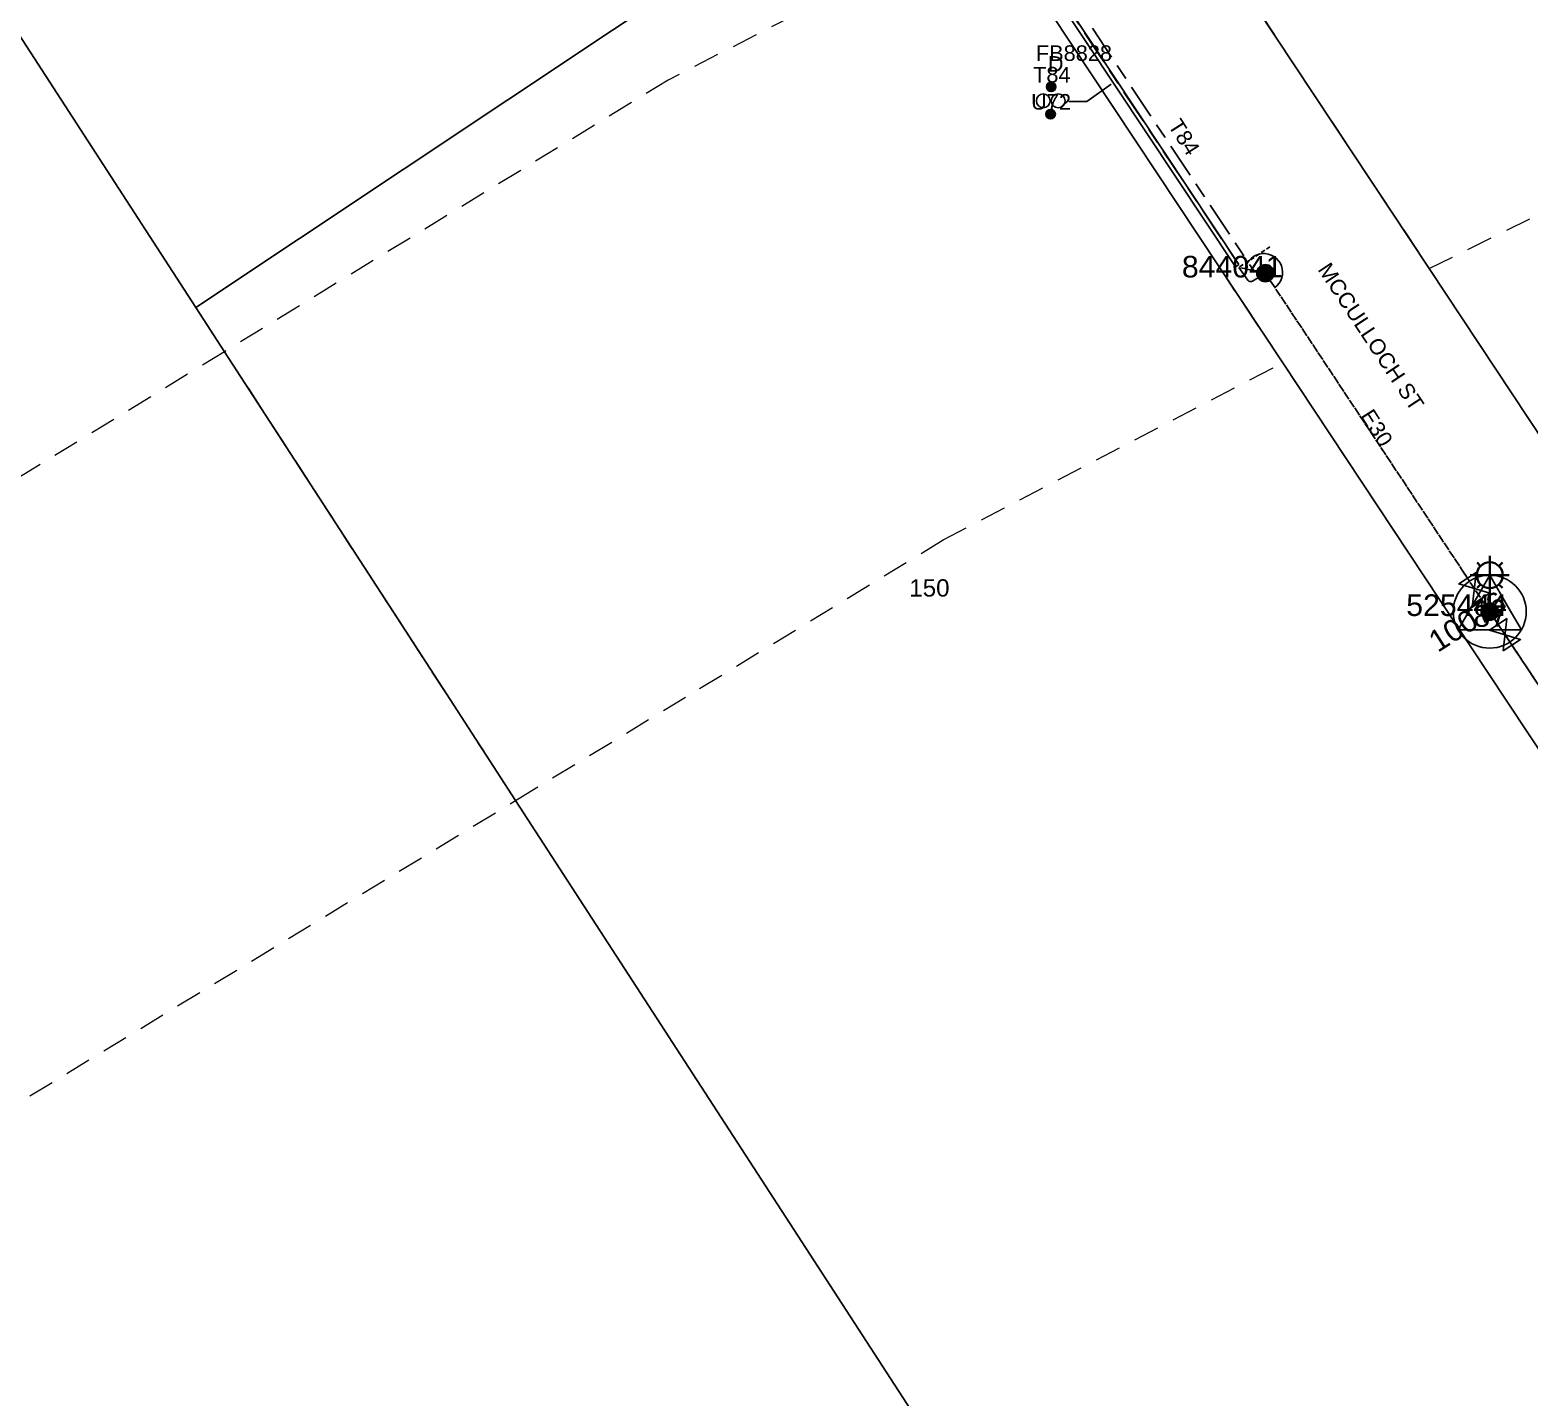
# Model space of a CAD drawing. Header units: metres. Extents: x 302064 to 304096, y 6268242 to 6271990.
# Drawn here: x 303211.4 to 303384.7, y 6270564.1 to 6270722.2 of the extents above; entities that cross this region are included whole.
import ezdxf
from ezdxf.enums import TextEntityAlignment as Align

# ---------------------------------------------------------------- set-up
doc = ezdxf.new("R2010")
doc.units = ezdxf.units.M
for name, pattern in [('Cable Exist OH', [1, 1, 0]), ('Cable Exist UG', [8.2, 4, -1.2, 1.8, -1.2]), ('Dash', [5, 3, -2]), ('DASHED', [0.75, 0.5, -0.25])]:
    doc.linetypes.add(name, pattern=pattern)
doc.layers.get('0').update_dxf_attribs({"color": 6})
for name, color, linetype in [('_User Miscellaneous12', 7, 'Continuous'), ('_User_LV_Exist', 7, 'Continuous'), ('Duct_SP_EXT', 7, 'Continuous'), ('Equip_LV_EXT', 7, 'Continuous'), ('Equip_SP_SL_EXT', 7, 'Continuous'), ('Mains_HV_EXT', 1, 'Continuous'), ('Mains_LV_EXT', 5, 'Continuous'), ('Mains_SL_EXT', 3, 'Continuous'), ('Sub_SP_TR_HV_LV_EXT', 7, 'Continuous'), ('SupportsOH_SP_TR_HV_LV_SL_EXT', 7, 'Continuous'), ('Trench_SP_EXT', 7, 'Continuous')]:
    doc.layers.add(name, color=color, linetype=linetype)
for name, color, linetype, lineweight in [('Cadastre Easements_SP_EXT', 9, 'Continuous', 5), ('Cadastre Land Parcels_SP_EXT', 7, 'Continuous', 5), ('Cadastre Roads_SP_EXT', 9, 'Continuous', 5)]:
    doc.layers.add(name, color=color, linetype=linetype, lineweight=lineweight)
doc.layers.add('UNKNOWN_FEATURES', color=1, linetype='DASHED', plot=False)
doc.styles.add('iecARIAL', font='arial.ttf', dxfattribs={"height": 2})
doc.styles.add('POLE_LABEL', font='arial.ttf')
doc.styles.get("Standard").update_dxf_attribs({"font": 'arial.ttf'})

# ---------------------------------------------------------------- blocks, each defined once
blk = doc.blocks.new('SUB_POLE_EXT')
blk.add_wipeout([(0, 4.22), (0.42, 4.2), (0.83, 4.14), (1.21, 4.05), (1.62, 3.9), (1.99, 3.72), (2.35, 3.51), (2.68, 3.26), (2.99, 2.99), (3.28, 2.66), (3.52, 2.34), (3.76, 1.92), (3.9, 1.62), (4.04, 1.23), (4.18, 0.63), (4.22, 0), (4.18, -0.61), (4.06, -1.15), (3.9, -1.62), (3.58, -2.24), (3.22, -2.73), (2.97, -3.01), (2.68, -3.26), (2.36, -3.5), (2, -3.72), (1.64, -3.89), (1.25, -4.03), (0.82, -4.14), (0.42, -4.2), (0, -4.22), (-0.41, -4.2), (-0.8, -4.15), (-1.21, -4.05), (-1.62, -3.9), (-1.99, -3.73), (-2.35, -3.51), (-2.68, -3.26), (-2.96, -3.02), (-3.23, -2.72), (-3.51, -2.35), (-3.71, -2.01), (-3.91, -1.6), (-4.05, -1.21), (-4.16, -0.76), (-4.22, -0.14), (-4.21, 0.39), (-4.14, 0.83), (-4.03, 1.27), (-3.9, 1.63), (-3.71, 2.02), (-3.5, 2.37), (-3.28, 2.67), (-2.99, 2.99), (-2.68, 3.27), (-2.33, 3.52), (-1.98, 3.73), (-1.63, 3.9), (-1.2, 4.05), (-0.78, 4.15), (-0.4, 4.21)])
blk.add_line((2.16, 0.48), (2.16, 0.48, 0))
blk.add_lwpolyline([(-4.22, 0, 1), (4.22, 0, 1)], format="xyb", close=True)
blk.add_lwpolyline([(2.14, 0.52), (0, 4.22), (-3.66, -2.11), (3.66, -2.11)], close=True)
for tag, height, flags, p in [('ASSET_NUM', 2.5, 8, (2, 2)), ('STREET_CODE', 0.2, 9, (1.5, 0)), ('CONSTRUCTED_VOLTAGE', 0.2, 9, (1.5, -0.2)), ('OPERATING_VOLTAGE', 0.2, 9, (1.5, -0.6)), ('OPERATED_BY', 0.2, 9, (1.5, -0.8)), ('ORIENTATION', 0.2, 9, (1.5, -1.2)), ('OWNED_BY', 0.2, 9, (1.5, -1.4)), ('SECONDARY_VOLTAGE', 0.2, 9, (1.5, -1.6)), ('STATE', 0.2, 9, (1.5, -1.8)), ('NO_PHASES', 0.2, 9, (1.5, -0.4)), ('MAINTAINED_BY', 0.2, 9, (1.5, -1)), ('SUBSTATION_TYPE', 0.2, 9, (1.5, -2)), ('STREETNAME', 0.2, 9, (1.5, -2.8)), ('SUBURB', 0.2, 9, (1.5, -3)), ('Z', 0.2, 1, (1.5, -3.4)), ('USAGE', 0.2, 9, (1.5, -2.2)), ('LEGEND', 0.2, 9, (1.5, -2.4)), ('LOCATION', 0.2, 9, (1.5, -2.6)), ('NOTES', 0.2, 9, (1.5, -3.2))]:
    blk.add_attdef(tag, text='', height=height, dxfattribs=dict(flags=flags)).set_placement(p, align=Align.MIDDLE_LEFT)
blk = doc.blocks.new('DUCT_EXT')
blk.add_circle((0, 0.8), 0.8)
at = {"flags": 1}
blk.add_attdef('Z', (0, 0), '', height=0.2, dxfattribs=at)
at = {"flags": 9}
for tag, p in [('DUCT_CODE', (0, 0)), ('XSECT_TYPE', (0, -0.2)), ('STATE', (0, -0.6)), ('FB_REFERENCE', (0, -0.4)), ('NOTES', (0, -0.8))]:
    blk.add_attdef(tag, text='', height=0.2, dxfattribs=at).set_placement(p, align=Align.MIDDLE_LEFT)
blk = doc.blocks.new('LV_OH_LINKS_DISTFUSE_EXT')
for p, q in [((0, 0), (0.96, 0)), ((3.84, 0), (4.8, 0))]:
    blk.add_line(p, q)
blk.add_lwpolyline([(3.84, -1.2), (3.84, 1.2), (0.96, -1.2), (0.96, 1.2)], close=True)
at = {"flags": 9}
for tag, p in [('ACTUAL_STATUS', (0, 0)), ('CONSTRUCTED_VOLTAGE', (0, -0.2)), ('OPERATING_VOLTAGE', (0, -0.6)), ('ORIENTATION', (0, -0.8)), ('OWNED_BY', (0, -1)), ('STATE', (0, -1.2)), ('SWITCH_TYPE', (0, -1.4)), ('NO_PHASES', (0, -0.4)), ('USAGE', (0, -1.6)), ('NOTES', (0, -1.8))]:
    blk.add_attdef(tag, text='', height=0.2, dxfattribs=at).set_placement(p, align=Align.MIDDLE_LEFT)
at = {"flags": 1}
blk.add_attdef('Z', (0, 0), '', height=0.2, dxfattribs=at)
blk = doc.blocks.new('SL_LANTERN_EXT')
at = {"lineweight": 40}
for p, q in [((-1.46, 5.68), (-1.06, 5.28)), ((0, 1.97), (0, 6.47)), ((1.46, 5.68), (1.06, 5.28)), ((-2.25, 4.22), (2.25, 4.22)), ((-1.46, 2.76), (-1.06, 3.16)), ((0, 0), (0, 2.72)), ((1.46, 2.76), (1.06, 3.16))]:
    blk.add_line(p, q, dxfattribs=at)
blk.add_circle((0, 4.22), 1.5, dxfattribs=at)
at = {"style": 'iecARIAL', "flags": 8}
blk.add_attdef('ASSET_NUM', (1.5, 1.5), '', height=2.5, dxfattribs=at)
for tag, p, height, flags in [('OPERATING_VOLTAGE', (0.98, -1.65), 0.2, 9), ('ORIENTATION', (0.98, -1.85), 0.2, 9), ('CONSTRUCTED_VOLTAGE', (0.98, -0.65), 0.2, 9), ('CONTROL_TYPE', (0.98, -0.85), 0.2, 9), ('LANTERN_PURPOSE', (0.98, -1.05), 0.2, 9), ('LANTERN_TYPE', (0.98, -1.25), 0.2, 9), ('NO_PHASES', (0.98, -1.45), 0.2, 9), ('LNUMBER', (2.18, -3.25), 2.5, 8), ('OWNED_BY', (0.98, -2.05), 0.2, 9), ('STATE', (0.98, -2.25), 0.2, 9), ('USAGE', (0.98, -2.45), 0.2, 9), ('CEXIST', (0.98, -2.65), 0.2, 9), ('CNEW', (0.98, -2.85), 0.2, 9), ('CNUMBER', (0.98, -3.05), 0.2, 9), ('CREMOVE', (0.98, -3.25), 0.2, 9), ('CREPLACE', (0.98, -3.45), 0.2, 9), ('LKINGHEIGHT', (0.98, -3.65), 0.2, 9), ('LBRACKET', (0.98, -3.85), 0.2, 9), ('LBRACKETVOCAB', (0.98, -4.05), 0.2, 9), ('LCATEGORY', (0.98, -4.25), 0.2, 9), ('LCHARGE1', (0.98, -4.45), 0.2, 9), ('LCHARGE1PERCENT', (0.98, -4.65), 0.2, 9), ('LCHARGE2', (0.98, -4.85), 0.2, 9), ('LCHARGE2PERCENT', (0.98, -5.05), 0.2, 9), ('LCHARGE3', (0.98, -5.25), 0.2, 9), ('LCHARGE3PERCENT', (0.98, -5.45), 0.2, 9), ('LEXIST', (0.98, -5.65), 0.2, 9), ('LLAMP', (0.98, -5.85), 0.2, 9), ('LLAMPVOCAB', (0.98, -6.05), 0.2, 9), ('LMAST', (0.98, -6.25), 0.2, 9), ('LMASTVOCAB', (0.98, -6.45), 0.2, 9), ('LNEW', (0.98, -6.65), 0.2, 9), ('LANTNUMBER', (0.98, -6.85), 0.2, 9), ('LOUTREACH', (0.98, -7.25), 0.2, 9), ('LOUTREACHVOCAB', (0.98, -7.45), 0.2, 9), ('LRATECODE', (0.98, -7.65), 0.2, 9), ('LREMOVE', (0.98, -7.85), 0.2, 9), ('LREPLACE', (0.98, -8.05), 0.2, 9), ('LTYPE', (0.98, -8.25), 0.2, 9), ('LTYPEVOCAB', (0.98, -8.45), 0.2, 9), ('LEGEND', (0.98, -8.65), 0.2, 9), ('LOCATION', (0.98, -8.85), 0.2, 9), ('STREETNAME', (0.98, -9.25), 0.2, 9), ('SUBURB', (0.98, -9.45), 0.2, 1), ('NOTES', (0.98, -9.05), 0.2, 9)]:
    blk.add_attdef(tag, p, '', height=height, dxfattribs=dict(flags=flags))
blk = doc.blocks.new('POLE_EXT')
blk.add_hatch(color=256).paths.add_polyline_path([(-1, 0, 1), (1, 0, 1)])
blk.add_lwpolyline([(-1, 0, 1), (1, 0, 1)], format="xyb", close=True)
for tag, height, flags, p in [('pNumber', 2.5, 8, (-17.84, 2.07)), ('OWNED_BY', 0.2, 9, (1.35, -0.4)), ('SPECIAL_USE', 0.2, 9, (1.35, -0.8)), ('STATE', 0.2, 9, (1.35, -1)), ('cLV', 0.2, 9, (1.35, -1.4)), ('hDepth', 0.2, 9, (1.35, -1.6)), ('hDia', 0.2, 9, (1.35, -1.8)), ('PARENT', 0.2, 9, (1.35, -0.6)), ('USAGE', 0.2, 9, (1.35, -1.2)), ('cHV', 0.2, 9, (1.35, -2)), ('cLinedev', 0.2, 9, (1.35, -3.4)), ('LBRACKET', 0.2, 9, (1.35, -2.2)), ('LExisting', 0.2, 9, (1.35, -2.4)), ('LANTNUMBER', 0.2, 9, (1.35, -2.6)), ('LOther', 0.2, 9, (1.35, -2.8)), ('LRemove', 0.2, 9, (1.35, -3)), ('LEGEND', 0.2, 9, (1.35, -3.2)), ('pExisting', 0.2, 9, (1.35, -3.8)), ('pFooting', 0.2, 9, (1.35, -4.4)), ('pNew', 0.2, 9, (1.35, -4.6)), ('pRelocate', 0.2, 9, (1.35, -5)), ('pRemove', 0.2, 9, (1.35, -5.2)), ('LOCATION', 0.2, 9, (1.35, -3.6)), ('PFNUMBER', 0.2, 9, (1.35, -4)), ('NEWPFNUMBER', 0.2, 9, (1.35, -4.2)), ('pReplace', 0.2, 9, (1.35, -5.4)), ('pStay', 0.2, 9, (1.35, -5.6)), ('pType', 0.2, 9, (1.35, -5.8)), ('cspan', 0.2, 9, (1.35, -6)), ('STREETNAME', 0.2, 9, (1.35, -6.2)), ('SUBURB', 0.2, 9, (1.35, -6.4)), ('OPERATED_BY', 0.2, 9, (1.36, -7.01)), ('NOTES', 0.2, 9, (1.35, -6.6)), ('MAINTAINED_BY', 0.2, 9, (1.36, -6.81))]:
    blk.add_attdef(tag, text='', height=height, dxfattribs=dict(flags=flags)).set_placement(p, align=Align.MIDDLE_LEFT)
at = {"style": 'POLE_LABEL'}
for tag, height, flags, p in [('ASSET_NUM', 2.5, 8, (2, 2)), ('STRUCTURE_PLANT_NUMBER', 0.2, 9, (1.35, 0.03)), ('STREET_CODE', 0.2, 9, (1.35, -0.2))]:
    blk.add_attdef(tag, text='', height=height, dxfattribs=dict(at, flags=flags)).set_placement(p, align=Align.MIDDLE_LEFT)
at = {"flags": 1}
blk.add_attdef('Z', (1.35, -7.33), '', height=0.2, dxfattribs=at)
blk = doc.blocks.new('CABLE_LARGE_EXT')
h = blk.add_hatch(color=256)
edge = h.paths.add_edge_path()
edge.add_arc((0, 0.55), 0.55, 0, 360)
blk.add_circle((0, 0.55), 0.55)
at = {"flags": 1}
blk.add_attdef('Z', (0, 0), '', height=0.2, dxfattribs=at)
at = {"flags": 9}
for tag, p in [('COND_CODE', (0, 0)), ('STATE', (0, -0.4)), ('XSECT_SIZE', (0, -0.6)), ('FB_REFERENCE', (0, -0.2)), ('NOTES', (0, -0.8))]:
    blk.add_attdef(tag, text='', height=0.2, dxfattribs=at).set_placement(p, align=Align.MIDDLE_LEFT)

msp = doc.modelspace()

# ---------------------------------------------------------------- linework, layer by layer
at = {"layer": '_User Miscellaneous12'}
for p, q in [((303329.6255, 6270726.7399), (303350.7908, 6270694.8168)), ((303330.0256, 6270727.0052), (303351.1908, 6270695.0821)), ((303350.7908, 6270694.8168), (303350.9908, 6270694.9495)), ((303351.1908, 6270695.0821), (303350.9908, 6270694.9495))]:
    msp.add_line(p, q, dxfattribs=at)
at = {"layer": '_User_LV_Exist', "linetype": 'Cable Exist UG'}
msp.add_lwpolyline([(303328.8194, 6270728.6878), (303351.435, 6270694.6933), (303354.261, 6270694.087)], dxfattribs=at)
at = {"layer": '_User_LV_Exist', "linetype": 'Continuous'}
msp.add_lwpolyline([(303355.366, 6270692.42, 1.46159958), (303351.9255, 6270694.588)], format="xyb", dxfattribs=at)
at = {"layer": 'Cadastre Easements_SP_EXT', "linetype": 'Dash'}
for points in [[(303421.396, 6270718.4281), (303463.7699, 6270739.3571), (303429.863, 6270790.5101), (303429.4109, 6270791.192), (303387.4921, 6270769.5601), (303339.847, 6270744.9749), (303373.1939, 6270694.6209), (303421.396, 6270718.4281)], [(303356.2729, 6270683.7209), (303322.063, 6270735.3491), (303285.2229, 6270716.4171), (303233.915, 6270685.005), (303259.575, 6270645.4461), (303267.5759, 6270633.112), (303288.8471, 6270646.049), (303317.018, 6270663.245), (303356.2729, 6270683.7209)], [(302838.179, 6270371.362), (302923.9111, 6270423.6531), (303009.802, 6270476.04), (303095.3661, 6270528.2261), (303133.328, 6270551.379), (303181.0929, 6270580.5091), (303181.2161, 6270580.5911), (303181.5061, 6270580.7679), (303267.5759, 6270633.112), (303259.575, 6270645.4461), (303233.915, 6270685.005), (303166.1631, 6270643.5251), (303148.1449, 6270632.453), (303147.677, 6270632.1661), (303131.8651, 6270622.4569), (303061.8091, 6270579.622), (302976.5269, 6270527.4749), (302890.6421, 6270474.959), (302805.168, 6270422.6909), (302726.088, 6270373.879), (302720.197, 6270370.246), (302753.447, 6270319.746), (302838.179, 6270371.362)]]:
    msp.add_lwpolyline(points, close=True, dxfattribs=at)
at = {"layer": 'Cadastre Land Parcels_SP_EXT', "linetype": 'Continuous'}
for points in [[(303314.859, 6270746.221), (303284.741, 6270791.595), (303200.764, 6270736.137), (303230.597, 6270690.121), (303314.859, 6270746.221)], [(303337.064, 6270525.981), (303267.576, 6270633.112), (303259.575, 6270645.446), (303233.915, 6270685.005), (303230.597, 6270690.121), (303200.764, 6270736.137), (303130.486, 6270689.476), (303117.082, 6270680.575), (303131.116, 6270658.835), (303141.329, 6270643.013), (303148.145, 6270632.453), (303181.506, 6270580.768), (303246.726, 6270479.725), (303337.064, 6270525.981)]]:
    msp.add_lwpolyline(points, close=True, dxfattribs=at)
at = {"layer": 'Duct_SP_EXT'}
for p, q in [((303329.6255, 6270726.7399), (303350.7908, 6270694.8168)), ((303330.0256, 6270727.0052), (303351.1908, 6270695.0821)), ((303350.7908, 6270694.8168), (303350.9908, 6270694.9495)), ((303351.1908, 6270695.0821), (303350.9908, 6270694.9495))]:
    msp.add_line(p, q, dxfattribs=at)
msp.add_lwpolyline([(303331.5495, 6270713.9476), (303333.6074, 6270713.9476), (303336.4378, 6270715.9556)], dxfattribs=at)
at = {"layer": 'Mains_HV_EXT', "linetype": 'Cable Exist UG'}
msp.add_lwpolyline([(303329.7127, 6270729.2357), (303352.8836, 6270694.4243), (303354.261, 6270694.087)], dxfattribs=at)
at = {"layer": 'Mains_LV_EXT', "linetype": 'Cable Exist UG'}
msp.add_lwpolyline([(303328.8194, 6270728.6878), (303351.435, 6270694.6933), (303354.261, 6270694.087)], dxfattribs=at)
at = {"layer": 'Mains_LV_EXT', "linetype": 'Continuous'}
msp.add_lwpolyline([(303355.366, 6270692.42, 1.46159958), (303351.9255, 6270694.588)], format="xyb", dxfattribs=at)
at = {"layer": 'Trench_SP_EXT', "linetype": 'Cable Exist UG'}
msp.add_lwpolyline([(303351.1892, 6270694.743), (303352.2366, 6270693.2754), (303352.2366, 6270693.2754, 0.39479774), (303352.7714, 6270693.1675), (303352.7714, 6270693.1675), (303354.261, 6270694.087)], format="xyb", dxfattribs=at)
at = {"layer": 'UNKNOWN_FEATURES'}
msp.add_lwpolyline([(303351.2814, 6270694.8041), (303354.7696, 6270697.1219)], dxfattribs=at)

# ---------------------------------------------------------------- block references
at = {"layer": 'Duct_SP_EXT'}
for name, p in [('CABLE_LARGE_EXT', (303329.4894, 6270715.0899)), ('DUCT_EXT', (303328.5819, 6270713.2158)), ('DUCT_EXT', (303330.3056, 6270713.2167)), ('CABLE_LARGE_EXT', (303329.4306, 6270711.9217))]:
    msp.add_blockref(name, p, dxfattribs=at)
at = {"layer": 'Sub_SP_TR_HV_LV_EXT'}
ref = msp.add_blockref('SUB_POLE_EXT', (303380.2, 6270654.942), dxfattribs=at)
ref.add_attrib('ASSET_NUM', '87', dxfattribs={"layer": '0', "height": 2.5}).set_placement((303382.2, 6270655.692), align=Align.TOP_RIGHT)
at = {"layer": 'SupportsOH_SP_TR_HV_LV_SL_EXT'}
ref = msp.add_blockref('POLE_EXT', (303354.261, 6270694.087), dxfattribs=at)
ref.add_attrib('ASSET_NUM', '844041', dxfattribs={"layer": '0', "height": 2.5, "style": 'POLE_LABEL'}).set_placement((303356.261, 6270694.837), align=Align.MIDDLE_RIGHT)

# ---------------------------------------------------------------- texts
at = {"layer": 'Cadastre Land Parcels_SP_EXT'}
msp.add_text('150', height=2, dxfattribs=at).set_placement((303313.0873, 6270656.6913))
at = {"layer": 'Cadastre Roads_SP_EXT'}
msp.add_text('MCCULLOCH ST', height=1.8, rotation=303.528168, dxfattribs=at).set_placement((303360.2483, 6270694.51))
at = {"layer": 'Duct_SP_EXT'}
for s, p in [('FB8828', (303327.7247, 6270718.6277)), ('D', (303329.1029, 6270717.384)), ('T84', (303327.4054, 6270716.1319)), ('U72', (303327.1784, 6270712.9973))]:
    msp.add_text(s, height=1.8, dxfattribs=at).set_placement(p)
at = {"layer": 'Mains_LV_EXT'}
for s, rotation, p in [('T84', 302.396924, (303342.946, 6270711.164)), ('E30', 302.396624, (303365.183, 6270677.606))]:
    msp.add_text(s, height=1.8, rotation=rotation, dxfattribs=at).set_placement(p)

# ---------------------------------------------------------------- next in the draw order: linework, layer by layer
at = {"layer": '_User_LV_Exist', "linetype": 'Cable Exist OH'}
for points in [[(303354.261, 6270694.087), (303380.2, 6270654.942)], [(303411.877, 6270607.295), (303380.1999, 6270654.942)]]:
    msp.add_lwpolyline(points, dxfattribs=at)
at = {"layer": 'Cadastre Land Parcels_SP_EXT', "linetype": 'Continuous'}
for points in [[(303493.73, 6270609.344), (303466.963, 6270649.711), (303421.396, 6270718.428), (303387.492, 6270769.56), (303346.031, 6270832.084), (303301.583, 6270802.756), (303339.847, 6270744.975), (303373.194, 6270694.621), (303403.795, 6270648.412), (303446.993, 6270583.179), (303493.73, 6270609.344)], [(303428.956, 6270574.034), (303379.995, 6270647.923), (303356.273, 6270683.721), (303322.063, 6270735.349), (303314.859, 6270746.221), (303230.597, 6270690.121), (303233.915, 6270685.005), (303259.575, 6270645.446), (303267.576, 6270633.112), (303337.064, 6270525.981), (303428.956, 6270574.034)]]:
    msp.add_lwpolyline(points, close=True, dxfattribs=at)
at = {"layer": 'Cadastre Roads_SP_EXT', "linetype": 'Continuous'}
msp.add_lwpolyline([(303339.847, 6270744.975), (303301.583, 6270802.756), (303294.242, 6270797.891), (303284.741, 6270791.595), (303314.859, 6270746.221), (303322.063, 6270735.349), (303356.273, 6270683.721), (303379.995, 6270647.923), (303428.956, 6270574.034), (303436.687, 6270577.953), (303446.993, 6270583.179), (303403.795, 6270648.412), (303373.194, 6270694.621), (303339.847, 6270744.975)], close=True, dxfattribs=at)
at = {"layer": 'Mains_HV_EXT', "linetype": 'Cable Exist OH'}
for points in [[(303354.261, 6270694.087), (303380.2, 6270654.942)], [(303380.2, 6270654.942), (303411.877, 6270607.295), (303434.741, 6270572.552)]]:
    msp.add_lwpolyline(points, dxfattribs=at)
at = {"layer": 'Mains_LV_EXT', "linetype": 'Cable Exist OH'}
for points in [[(303354.261, 6270694.087), (303380.2, 6270654.942)], [(303411.877, 6270607.295), (303380.1999, 6270654.942)]]:
    msp.add_lwpolyline(points, dxfattribs=at)
at = {"layer": 'Mains_SL_EXT', "linetype": 'Cable Exist OH'}
msp.add_lwpolyline([(303380.2, 6270654.942), (303411.877, 6270607.295), (303434.741, 6270572.552)], dxfattribs=at)

# ---------------------------------------------------------------- next in the draw order: block references
at = {"layer": 'Equip_LV_EXT'}
for p, rotation in [((303379.7496, 6270655.6218), 123.5300140541408), ((303380.6464, 6270654.2706), 303.6169498678738)]:
    msp.add_blockref('LV_OH_LINKS_DISTFUSE_EXT', p, dxfattribs=dict(at, rotation=rotation))
at = {"layer": 'Equip_SP_SL_EXT'}
ref = msp.add_blockref('SL_LANTERN_EXT', (303380.2, 6270654.942), dxfattribs=at)
ref.add_attrib('ASSET_NUM', '10076', dxfattribs={"layer": '0', "height": 2.5, "rotation": 32.557599, "style": 'iecARIAL'}).set_placement((303381.7, 6270656.442), align=Align.MIDDLE_RIGHT)
at = {"layer": 'SupportsOH_SP_TR_HV_LV_SL_EXT'}
ref = msp.add_blockref('POLE_EXT', (303380.2, 6270654.942), dxfattribs=at)
ref.add_attrib('ASSET_NUM', '525444', dxfattribs={"layer": '0', "height": 2.5, "rotation": 0.003818, "style": 'POLE_LABEL'}).set_placement((303382.2, 6270655.692), align=Align.MIDDLE_RIGHT)

doc.saveas('drawing.dxf')
